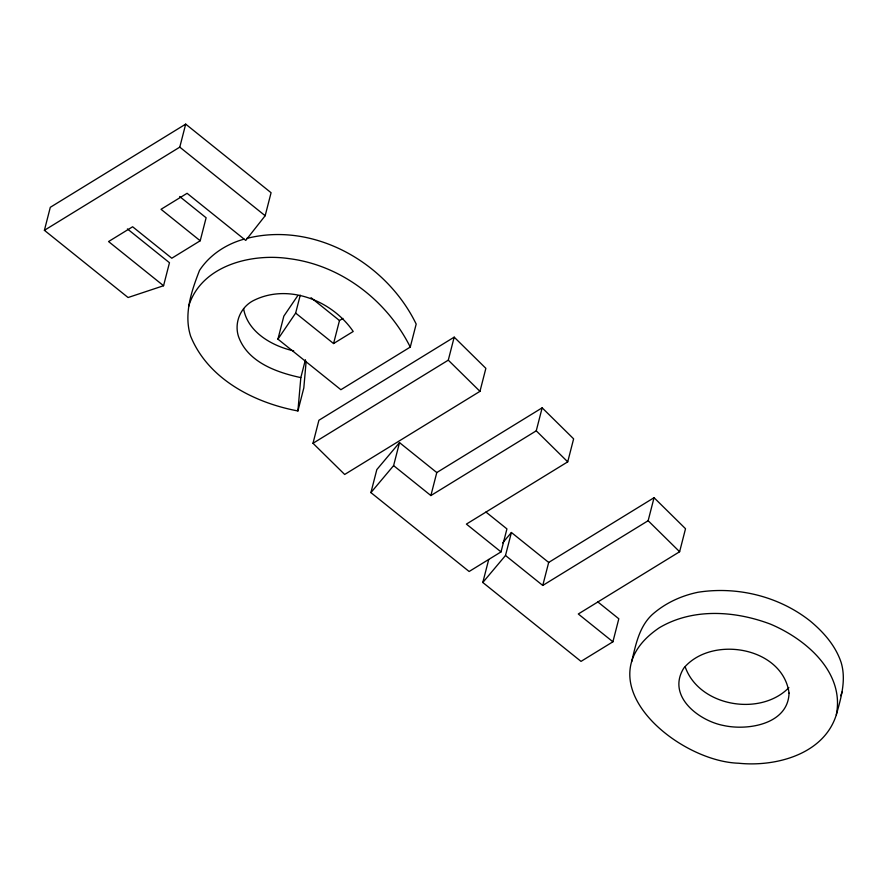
<?xml version="1.0" encoding="UTF-8"?>
<svg xmlns="http://www.w3.org/2000/svg" width="888" height="888" viewBox="0 0 888 888"><rect width="100%" height="100%" fill="white"/><g stroke="black" fill="none" stroke-linecap="round" stroke-linejoin="round"><path stroke-width="1.33" d="M244.111 239.138C226.307 244.045 209.701 254.812 199.511 270.418C191.497 291.12 183.561 314.052 190.62 336.152C208.125 379.243 254.301 402.797 297.913 410.955L303.818 387.945L306.149 361.272M297.913 410.955L300.832 377.611L305.428 359.718M836.296 714.884C844.877 672.249 805.849 639.071 770.484 624.142C735.12 610.766 692.94 607.814 659.373 627.716C580.907 680.641 676.523 761.238 738.55 763.225C775.69 767.077 823.875 754.423 836.296 714.884C841.069 697.935 846.386 680.108 841.169 662.57C835.597 645.787 823.731 632.312 810.356 621.156C779.087 596.325 737.318 586.091 698.024 592.252C681.118 595.759 665.145 603.13 652.181 614.64C638.994 626.939 635.708 645.088 631.623 661.826M163.559 285.736L128.072 297.524L44.4 230.314L50.305 207.304L185.692 124.131L271.073 192.718L265.168 215.729L245.732 240.415L187.091 193.307L161.039 209.302L200.211 240.77L171.795 258.23L132.623 226.773L108.558 241.558L163.559 285.736L169.464 262.726L127.406 228.938M44.4 230.314L179.776 147.142L185.692 124.131M200.211 240.77L206.116 217.771L179.654 196.503M246.62 238.45C314.186 221.223 386.591 262.948 416.183 324.076L410.267 347.075L340.881 389.71L277.933 339.138L283.838 316.139L297.702 295.737M277.933 339.138L295.649 313.087L300.244 295.193M295.649 313.087L333.566 343.545L339.482 320.546L342.946 318.415M312.998 443.279L318.903 420.268L454.19 337.151L485.869 368.354L479.964 391.353L344.677 474.47L312.998 443.279L448.285 360.162L454.19 337.151M485.947 512.043L506.926 528.904L501.021 551.903L469.13 571.495L370.918 492.607L376.823 469.597L399.511 442.613L436.785 472.56L430.88 495.56L393.606 465.623L399.511 442.613M597.835 601.931L618.814 618.781L612.909 641.791L581.018 661.382L482.806 582.484L488.722 559.484M430.88 495.56L536.252 430.824L542.157 407.825L573.626 438.85L567.721 461.849L466.4 524.098L501.021 551.903M505.494 555.5L511.41 532.5L548.684 562.437L542.768 585.447L505.494 555.5L482.806 582.484M542.768 585.447L648.14 520.712L654.056 497.702L685.525 528.726L679.62 551.737L578.299 613.985L612.909 641.791M188.578 306.515C200.877 265.59 251.104 252.98 289.066 258.63C341.192 265.168 386.99 300.51 410.267 347.075M840.67 695.726L842.213 691.874M788.877 687.645C760.405 716.882 699.111 706.537 685.192 666.877M370.918 492.607L393.606 465.623M502.675 542.879L511.41 532.5M333.566 343.545L353.213 331.479C332.045 300.299 287.435 282.761 252.647 300.988C240.293 307.814 234.166 322.844 238.439 336.319C247.475 362.093 276.468 372.394 300.832 377.611M436.785 472.56L542.157 407.825M548.684 562.437L654.056 497.702M293.717 350.882C272.205 346.076 247.541 332.19 243.578 308.558M179.776 147.142L265.168 215.729M311.033 297.691L339.482 320.546M648.14 520.712L679.62 551.737M536.252 430.824L567.721 461.849M448.285 360.162L479.964 391.353M789.044 693.084C788.2 724.164 747.974 730.88 723.653 725.518C698.823 720.834 666.389 696.081 683.804 668.098C711.621 634.853 782.828 646.941 789.044 693.084"/></g></svg>
